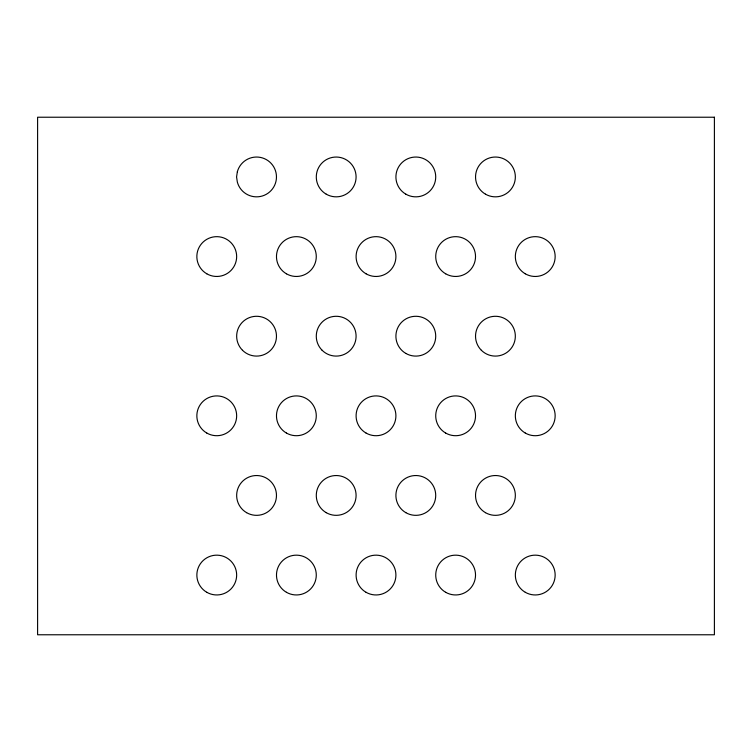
<?xml version="1.0" encoding="UTF-8"?>
<svg xmlns="http://www.w3.org/2000/svg" width="752" height="752" viewBox="0 0 752 752"><rect width="100%" height="100%" fill="white"/><g stroke="black" fill="none" stroke-linecap="round" stroke-linejoin="round"><path stroke-width="1.13" d="M237.341 171.785L236.57 176.946L237.341 182.097A19.909 19.909 0 0 0 267.985 193.245A19.909 19.909 0 0 0 267.985 160.637A19.909 19.909 0 0 0 237.341 171.785M714.4 117.227L37.6 117.227L37.6 634.773L714.4 634.773L714.4 117.227M326.236 194.176A19.909 19.909 0 0 0 356.091 176.946A19.909 19.909 0 0 0 326.236 159.706A19.909 19.909 0 0 0 326.236 194.176M405.854 194.176A19.909 19.909 0 0 0 435.718 176.946A19.909 19.909 0 0 0 405.854 159.706A19.909 19.909 0 0 0 405.854 194.176M485.482 194.176A19.909 19.909 0 0 0 515.346 176.946A19.909 19.909 0 0 0 485.482 159.706A19.909 19.909 0 0 0 485.482 194.176M206.8 273.803A19.909 19.909 0 0 0 236.654 256.564A19.909 19.909 0 0 0 206.8 239.324A19.909 19.909 0 0 0 206.8 273.803M286.427 273.803A19.909 19.909 0 0 0 316.282 256.564A19.909 19.909 0 0 0 286.427 239.324A19.909 19.909 0 0 0 286.427 273.803M366.045 273.803A19.909 19.909 0 0 0 395.909 256.564A19.909 19.909 0 0 0 366.045 239.324A19.909 19.909 0 0 0 366.045 273.803M445.673 273.803A19.909 19.909 0 0 0 475.527 256.564A19.909 19.909 0 0 0 445.673 239.324A19.909 19.909 0 0 0 445.673 273.803M525.291 273.803A19.909 19.909 0 0 0 555.155 256.564A19.909 19.909 0 0 0 525.291 239.324A19.909 19.909 0 0 0 525.291 273.803M242.492 350.263A19.909 19.909 0 0 0 275.796 341.342A19.909 19.909 0 0 0 251.412 316.959A19.909 19.909 0 0 0 242.492 350.263M322.11 350.263A19.909 19.909 0 0 0 355.414 341.342A19.909 19.909 0 0 0 331.04 316.959A19.909 19.909 0 0 0 322.11 350.263M405.854 353.431A19.909 19.909 0 0 0 435.718 336.191A19.909 19.909 0 0 0 405.854 318.951A19.909 19.909 0 0 0 405.854 353.431M481.355 350.263A19.909 19.909 0 0 0 514.659 341.342A19.909 19.909 0 0 0 490.285 316.959A19.909 19.909 0 0 0 481.355 350.263M206.8 433.049A19.909 19.909 0 0 0 236.654 415.809A19.909 19.909 0 0 0 206.8 398.569A19.909 19.909 0 0 0 206.8 433.049M286.427 433.049A19.909 19.909 0 0 0 316.282 415.809A19.909 19.909 0 0 0 286.427 398.569A19.909 19.909 0 0 0 286.427 433.049M366.045 433.049A19.909 19.909 0 0 0 395.909 415.809A19.909 19.909 0 0 0 366.045 398.569A19.909 19.909 0 0 0 366.045 433.049M445.673 433.049A19.909 19.909 0 0 0 475.527 415.809A19.909 19.909 0 0 0 445.673 398.569A19.909 19.909 0 0 0 445.673 433.049M525.291 433.049A19.909 19.909 0 0 0 555.155 415.809A19.909 19.909 0 0 0 525.291 398.569A19.909 19.909 0 0 0 525.291 433.049M246.609 512.676A19.909 19.909 0 0 0 276.473 495.436A19.909 19.909 0 0 0 246.609 478.197A19.909 19.909 0 0 0 246.609 512.676M326.236 512.676A19.909 19.909 0 0 0 356.091 495.436A19.909 19.909 0 0 0 326.236 478.197A19.909 19.909 0 0 0 326.236 512.676M405.854 512.676A19.909 19.909 0 0 0 435.718 495.436A19.909 19.909 0 0 0 405.854 478.197A19.909 19.909 0 0 0 405.854 512.676M485.482 512.676A19.909 19.909 0 0 0 515.346 495.436A19.909 19.909 0 0 0 485.482 478.197A19.909 19.909 0 0 0 485.482 512.676M206.8 592.294A19.909 19.909 0 0 0 236.654 575.054A19.909 19.909 0 0 0 206.8 557.824A19.909 19.909 0 0 0 206.8 592.294M286.427 592.294A19.909 19.909 0 0 0 316.282 575.054A19.909 19.909 0 0 0 286.427 557.824A19.909 19.909 0 0 0 286.427 592.294M366.045 592.294A19.909 19.909 0 0 0 395.909 575.054A19.909 19.909 0 0 0 366.045 557.824A19.909 19.909 0 0 0 366.045 592.294M445.673 592.294A19.909 19.909 0 0 0 475.527 575.054A19.909 19.909 0 0 0 445.673 557.824A19.909 19.909 0 0 0 445.673 592.294M525.291 592.294A19.909 19.909 0 0 0 555.155 575.054A19.909 19.909 0 0 0 525.291 557.824A19.909 19.909 0 0 0 525.291 592.294"/></g></svg>
